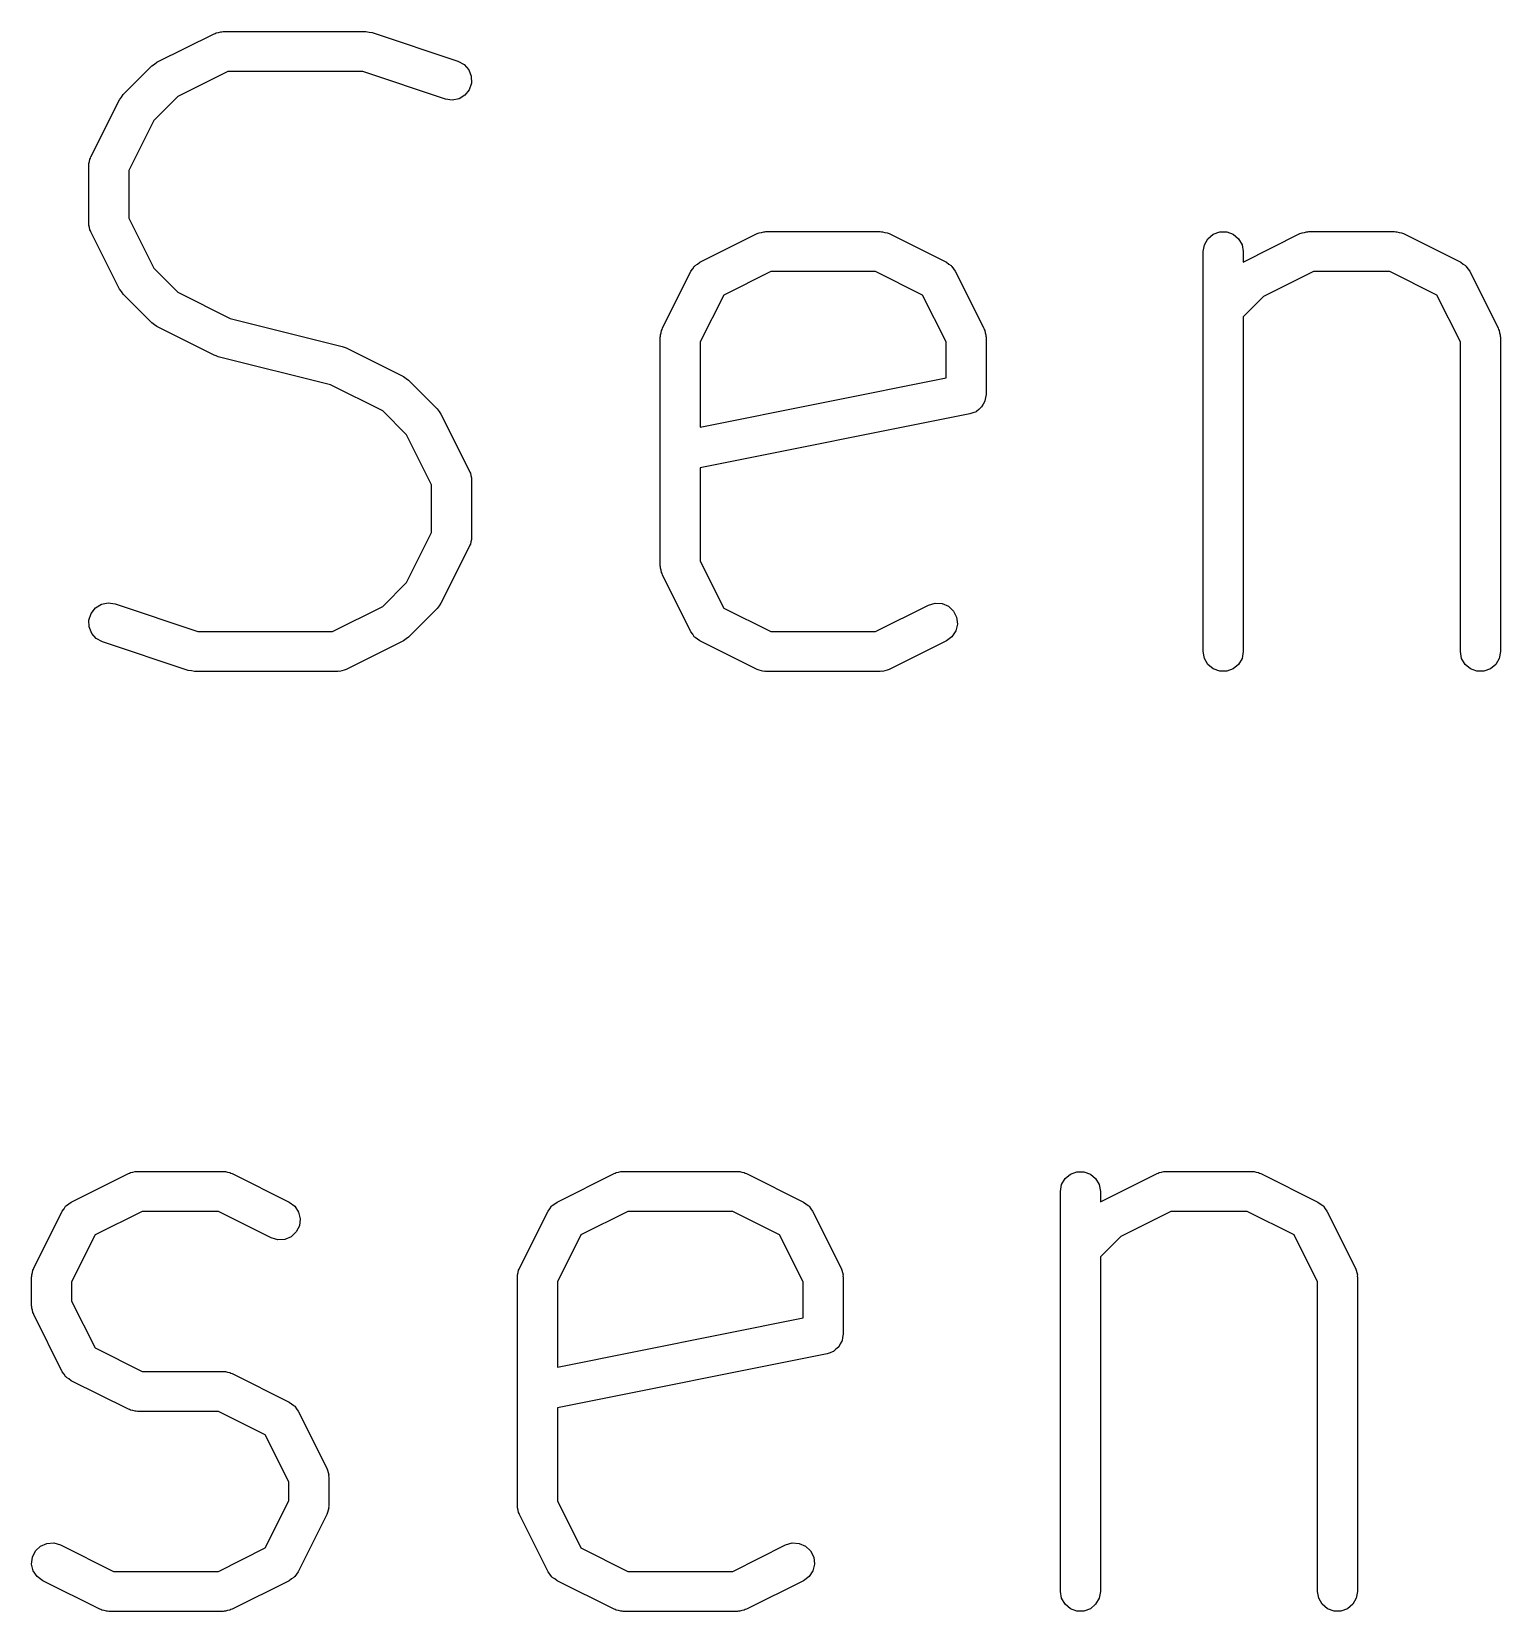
# Model space of a CAD drawing. Extents: x -0.1 to 56.4, y -14.9 to 17.1.
# Drawn here: x 29.671 to 33.343, y -14.329 to -10.379 of the extents above; entities that cross this region are included whole.
import ezdxf

# ---------------------------------------------------------------- set-up
doc = ezdxf.new("R2010")
doc.units = 0
doc.header["$MEASUREMENT"] = 0
doc.layers.add('BLACK', color=7, linetype='CONTINUOUS')

msp = doc.modelspace()

# ---------------------------------------------------------------- linework, layer by layer
at = {"layer": 'Black'}
for p, q in [((29.9848, -10.4553), (30.1276, -10.3838)), ((30.1276, -10.3838), (30.1304, -10.383)), ((30.1304, -10.383), (30.1329, -10.3816)), ((30.1329, -10.3816), (30.1387, -10.3806)), ((30.1387, -10.3806), (30.1443, -10.3789)), ((30.1443, -10.3789), (30.1472, -10.3791)), ((30.1472, -10.3791), (30.15, -10.3786)), ((30.15, -10.3786), (30.5071, -10.3786)), ((30.5071, -10.3786), (30.515, -10.38)), ((30.515, -10.38), (30.523, -10.3811)), ((30.523, -10.3811), (30.7372, -10.4526)), ((29.9004, -10.5361), (29.9718, -10.4646)), ((29.9718, -10.4646), (29.9783, -10.46)), ((29.9783, -10.46), (29.9848, -10.4553)), ((30.7372, -10.4526), (30.7525, -10.4608)), ((30.7525, -10.4608), (30.764, -10.4738)), ((30.1618, -10.4786), (30.0368, -10.5411)), ((30.499, -10.4786), (30.1618, -10.4786)), ((30.7056, -10.5474), (30.499, -10.4786)), ((30.764, -10.4738), (30.7704, -10.49)), ((30.7704, -10.49), (30.7709, -10.5073)), ((29.891, -10.5491), (29.8958, -10.5426)), ((29.8958, -10.5426), (29.9004, -10.5361)), ((30.0368, -10.5411), (29.9768, -10.601)), ((30.7546, -10.5374), (30.7398, -10.5465)), ((30.7654, -10.5238), (30.7546, -10.5374)), ((30.7709, -10.5073), (30.7654, -10.5238)), ((29.8196, -10.6919), (29.891, -10.5491)), ((30.7228, -10.55), (30.7056, -10.5474)), ((30.7398, -10.5465), (30.7228, -10.55)), ((29.9768, -10.601), (29.9143, -10.7261)), ((29.8146, -10.7086), (29.8163, -10.703)), ((29.8163, -10.703), (29.8173, -10.6972)), ((29.8173, -10.6972), (29.8187, -10.6947)), ((29.8187, -10.6947), (29.8196, -10.6919)), ((29.8143, -10.7143), (29.8148, -10.7114)), ((29.8143, -10.8571), (29.8143, -10.7143)), ((29.8148, -10.7114), (29.8146, -10.7086)), ((29.9143, -10.7261), (29.9143, -10.8453)), ((29.8148, -10.86), (29.8143, -10.8571)), ((29.8146, -10.8629), (29.8148, -10.86)), ((29.9143, -10.8453), (29.9768, -10.9704)), ((29.8163, -10.8685), (29.8146, -10.8629)), ((29.8173, -10.8742), (29.8163, -10.8685)), ((29.8187, -10.8767), (29.8173, -10.8742)), ((29.8196, -10.8795), (29.8187, -10.8767)), ((29.891, -11.0224), (29.8196, -10.8795)), ((31.3419, -10.9553), (31.4848, -10.8838)), ((31.4848, -10.8838), (31.4875, -10.883)), ((31.4875, -10.883), (31.49, -10.8816)), ((31.49, -10.8816), (31.4958, -10.8806)), ((31.4958, -10.8806), (31.5014, -10.8789)), ((31.5014, -10.8789), (31.5043, -10.8791)), ((31.5043, -10.8791), (31.5071, -10.8786)), ((31.5071, -10.8786), (31.7929, -10.8786)), ((31.7929, -10.8786), (31.7957, -10.8791)), ((31.7957, -10.8791), (31.7986, -10.8789)), ((31.7986, -10.8789), (31.8042, -10.8806)), ((31.8042, -10.8806), (31.81, -10.8816)), ((31.81, -10.8816), (31.8125, -10.883)), ((31.8125, -10.883), (31.8152, -10.8838)), ((31.8152, -10.8838), (31.9581, -10.9553)), ((32.603, -10.9115), (32.6117, -10.8964)), ((32.6117, -10.8964), (32.625, -10.8853)), ((32.625, -10.8853), (32.6413, -10.8793)), ((32.6413, -10.8793), (32.6587, -10.8793)), ((32.6587, -10.8793), (32.675, -10.8853)), ((32.675, -10.8853), (32.6883, -10.8964)), ((32.6883, -10.8964), (32.697, -10.9115)), ((32.7, -10.9548), (32.8419, -10.8838)), ((32.8419, -10.8838), (32.8447, -10.883)), ((32.8447, -10.883), (32.8472, -10.8816)), ((32.8472, -10.8816), (32.853, -10.8806)), ((32.853, -10.8806), (32.8586, -10.8789)), ((32.8586, -10.8789), (32.8614, -10.8791)), ((32.8614, -10.8791), (32.8643, -10.8786)), ((32.8643, -10.8786), (33.0786, -10.8786)), ((33.0786, -10.8786), (33.0814, -10.8791)), ((33.0814, -10.8791), (33.0843, -10.8789)), ((33.0843, -10.8789), (33.0899, -10.8806)), ((33.0899, -10.8806), (33.0957, -10.8816)), ((33.0957, -10.8816), (33.0982, -10.883)), ((33.0982, -10.883), (33.1009, -10.8838)), ((33.1009, -10.8838), (33.2438, -10.9553)), ((32.6, -10.9286), (32.603, -10.9115)), ((32.6, -11.9286), (32.6, -10.9286)), ((32.697, -10.9115), (32.7, -10.9286)), ((32.7, -10.9286), (32.7, -10.9548)), ((29.9768, -10.9704), (30.0368, -11.0303)), ((31.2481, -11.1205), (31.3196, -10.9776)), ((31.3196, -10.9776), (31.3239, -10.9717)), ((31.3239, -10.9717), (31.328, -10.9656)), ((31.328, -10.9656), (31.3291, -10.9648)), ((31.3291, -10.9648), (31.3299, -10.9637)), ((31.3299, -10.9637), (31.336, -10.9597)), ((31.336, -10.9597), (31.3419, -10.9553)), ((31.5189, -10.9786), (31.4016, -11.0373)), ((31.7811, -10.9786), (31.5189, -10.9786)), ((31.8984, -11.0373), (31.7811, -10.9786)), ((31.9581, -10.9553), (31.964, -10.9597)), ((31.964, -10.9597), (31.9701, -10.9637)), ((31.9701, -10.9637), (31.9709, -10.9648)), ((31.9709, -10.9648), (31.972, -10.9656)), ((31.972, -10.9656), (31.9761, -10.9717)), ((31.9761, -10.9717), (31.9804, -10.9776)), ((31.9804, -10.9776), (32.0519, -11.1205)), ((32.8761, -10.9786), (32.751, -11.0411)), ((33.0668, -10.9786), (32.8761, -10.9786)), ((33.1842, -11.0373), (33.0668, -10.9786)), ((33.2438, -10.9553), (33.2497, -10.9597)), ((33.2497, -10.9597), (33.2558, -10.9637)), ((33.2558, -10.9637), (33.2566, -10.9648)), ((33.2566, -10.9648), (33.2577, -10.9656)), ((33.2577, -10.9656), (33.2618, -10.9717)), ((33.2618, -10.9717), (33.2661, -10.9776)), ((33.2661, -10.9776), (33.3376, -11.1205)), ((29.8958, -11.0288), (29.891, -11.0224)), ((29.9004, -11.0354), (29.8958, -11.0288)), ((29.9718, -11.1068), (29.9004, -11.0354)), ((30.0368, -11.0303), (30.1675, -11.0957)), ((31.4016, -11.0373), (31.3429, -11.1547)), ((31.9571, -11.1547), (31.8984, -11.0373)), ((32.751, -11.0411), (32.7, -11.0921)), ((33.2429, -11.1547), (33.1842, -11.0373)), ((30.1675, -11.0957), (30.4478, -11.1658)), ((32.7, -11.0921), (32.7, -11.9286)), ((29.9784, -11.1114), (29.9718, -11.1068)), ((29.9848, -11.1161), (29.9784, -11.1114)), ((30.1276, -11.1876), (29.9848, -11.1161)), ((31.2432, -11.1371), (31.2449, -11.1315)), ((31.2434, -11.14), (31.2432, -11.1371)), ((31.2449, -11.1315), (31.2459, -11.1258)), ((31.2459, -11.1258), (31.2473, -11.1233)), ((31.2473, -11.1233), (31.2481, -11.1205)), ((32.0519, -11.1205), (32.0527, -11.1233)), ((32.0527, -11.1233), (32.0541, -11.1258)), ((32.0541, -11.1258), (32.0551, -11.1315)), ((32.0551, -11.1315), (32.0568, -11.1371)), ((32.0568, -11.1371), (32.0566, -11.14)), ((33.3376, -11.1205), (33.3384, -11.1233)), ((33.3384, -11.1233), (33.3398, -11.1258)), ((33.3398, -11.1258), (33.3409, -11.1315)), ((33.3409, -11.1315), (33.3425, -11.1371)), ((33.3425, -11.1371), (33.3424, -11.14)), ((30.4478, -11.1658), (30.4528, -11.168)), ((30.4528, -11.168), (30.4581, -11.1696)), ((30.4581, -11.1696), (30.6009, -11.241)), ((31.2429, -11.1429), (31.2434, -11.14)), ((31.2429, -11.7143), (31.2429, -11.1429)), ((31.3429, -11.1547), (31.3429, -11.3676)), ((31.9571, -11.2447), (31.9571, -11.1547)), ((32.0566, -11.14), (32.0571, -11.1429)), ((32.0571, -11.1429), (32.0571, -11.2857)), ((33.2429, -11.9286), (33.2429, -11.1547)), ((33.3424, -11.14), (33.3429, -11.1429)), ((33.3429, -11.1429), (33.3429, -11.9286)), ((30.1329, -11.1891), (30.1276, -11.1876)), ((30.1379, -11.1914), (30.1329, -11.1891)), ((30.4183, -11.2615), (30.1379, -11.1914)), ((30.6009, -11.241), (30.6074, -11.2458)), ((30.6074, -11.2458), (30.6139, -11.2504)), ((30.6139, -11.2504), (30.6854, -11.3218)), ((31.3429, -11.3676), (31.9571, -11.2447)), ((30.549, -11.3268), (30.4183, -11.2615)), ((32.0557, -11.2937), (32.0545, -11.3017)), ((32.0571, -11.2857), (32.0557, -11.2937)), ((30.6089, -11.3868), (30.549, -11.3268)), ((30.6854, -11.3218), (30.6899, -11.3283)), ((30.6899, -11.3283), (30.6947, -11.3348)), ((30.6947, -11.3348), (30.7662, -11.4776)), ((32.0169, -11.3347), (31.3429, -11.4696)), ((32.0245, -11.3318), (32.0169, -11.3347)), ((32.0321, -11.329), (32.0245, -11.3318)), ((32.0326, -11.3286), (32.0321, -11.329)), ((32.0331, -11.3284), (32.0326, -11.3286)), ((32.0392, -11.3231), (32.0331, -11.3284)), ((32.0454, -11.3179), (32.0392, -11.3231)), ((32.0457, -11.3174), (32.0454, -11.3179)), ((32.0462, -11.317), (32.0457, -11.3174)), ((32.0501, -11.3099), (32.0462, -11.317)), ((32.0541, -11.3028), (32.0501, -11.3099)), ((32.0542, -11.3022), (32.0541, -11.3028)), ((32.0545, -11.3017), (32.0542, -11.3022)), ((30.6714, -11.5118), (30.6089, -11.3868)), ((30.7662, -11.4776), (30.767, -11.4804)), ((30.767, -11.4804), (30.7684, -11.4829)), ((30.7684, -11.4829), (30.7694, -11.4887)), ((30.7694, -11.4887), (30.7711, -11.4943)), ((30.7711, -11.4943), (30.7709, -11.4972)), ((31.3429, -11.4696), (31.3429, -11.7025)), ((30.6714, -11.6311), (30.6714, -11.5118)), ((30.7709, -11.4972), (30.7714, -11.5)), ((30.7714, -11.5), (30.7714, -11.6429)), ((30.6089, -11.7561), (30.6714, -11.6311)), ((30.7711, -11.6486), (30.7694, -11.6542)), ((30.7714, -11.6429), (30.7709, -11.6457)), ((30.7709, -11.6457), (30.7711, -11.6486)), ((30.7662, -11.6652), (30.6947, -11.8081)), ((30.767, -11.6625), (30.7662, -11.6652)), ((30.7684, -11.66), (30.767, -11.6625)), ((30.7694, -11.6542), (30.7684, -11.66)), ((31.2434, -11.7171), (31.2429, -11.7143)), ((31.2432, -11.72), (31.2434, -11.7171)), ((31.2449, -11.7256), (31.2432, -11.72)), ((31.2459, -11.7314), (31.2449, -11.7256)), ((31.2473, -11.7339), (31.2459, -11.7314)), ((31.3429, -11.7025), (31.4016, -11.8199)), ((30.549, -11.816), (30.6089, -11.7561)), ((31.2481, -11.7366), (31.2473, -11.7339)), ((31.3196, -11.8795), (31.2481, -11.7366)), ((29.8459, -11.8106), (29.8629, -11.8072)), ((29.8629, -11.8072), (29.8801, -11.8097)), ((29.8801, -11.8097), (30.0867, -11.8786)), ((30.6947, -11.8081), (30.6899, -11.8145)), ((31.9134, -11.8124), (31.93, -11.8075)), ((31.93, -11.8075), (31.9473, -11.8085)), ((31.9473, -11.8085), (31.9633, -11.8154)), ((29.8148, -11.8498), (29.8203, -11.8333)), ((29.8153, -11.8672), (29.8148, -11.8498)), ((29.8203, -11.8333), (29.8311, -11.8197)), ((29.8311, -11.8197), (29.8459, -11.8106)), ((30.4239, -11.8786), (30.549, -11.816)), ((30.6854, -11.8211), (30.6139, -11.8925)), ((30.6899, -11.8145), (30.6854, -11.8211)), ((31.4016, -11.8199), (31.5189, -11.8786)), ((31.7811, -11.8786), (31.9134, -11.8124)), ((31.9633, -11.8154), (31.9759, -11.8274)), ((31.9759, -11.8274), (31.9836, -11.8429)), ((31.9836, -11.8429), (31.9856, -11.8601)), ((29.8217, -11.8833), (29.8153, -11.8672)), ((29.8332, -11.8963), (29.8217, -11.8833)), ((30.0867, -11.8786), (30.4239, -11.8786)), ((31.3239, -11.8854), (31.3196, -11.8795)), ((31.328, -11.8915), (31.3239, -11.8854)), ((31.5189, -11.8786), (31.7811, -11.8786)), ((31.9816, -11.877), (31.972, -11.8915)), ((31.9856, -11.8601), (31.9816, -11.877)), ((29.8485, -11.9046), (29.8332, -11.8963)), ((30.0628, -11.976), (29.8485, -11.9046)), ((30.6009, -11.9019), (30.4581, -11.9733)), ((30.6074, -11.8971), (30.6009, -11.9019)), ((30.6139, -11.8925), (30.6074, -11.8971)), ((31.3291, -11.8923), (31.328, -11.8915)), ((31.3299, -11.8935), (31.3291, -11.8923)), ((31.336, -11.8975), (31.3299, -11.8935)), ((31.3419, -11.9019), (31.336, -11.8975)), ((31.4848, -11.9733), (31.3419, -11.9019)), ((31.9581, -11.9019), (31.8152, -11.9733)), ((31.972, -11.8915), (31.9581, -11.9019)), ((32.603, -11.9457), (32.6, -11.9286)), ((32.7, -11.9286), (32.697, -11.9457)), ((33.2459, -11.9457), (33.2429, -11.9286)), ((33.3429, -11.9286), (33.3398, -11.9457)), ((32.6117, -11.9607), (32.603, -11.9457)), ((32.625, -11.9719), (32.6117, -11.9607)), ((32.6883, -11.9607), (32.675, -11.9719)), ((32.697, -11.9457), (32.6883, -11.9607)), ((33.2546, -11.9607), (33.2459, -11.9457)), ((33.2679, -11.9719), (33.2546, -11.9607)), ((33.3312, -11.9607), (33.3179, -11.9719)), ((33.3398, -11.9457), (33.3312, -11.9607)), ((30.0707, -11.9772), (30.0628, -11.976)), ((30.0786, -11.9786), (30.0707, -11.9772)), ((30.4357, -11.9786), (30.0786, -11.9786)), ((30.4386, -11.9781), (30.4357, -11.9786)), ((30.4414, -11.9782), (30.4386, -11.9781)), ((30.447, -11.9766), (30.4414, -11.9782)), ((30.4528, -11.9756), (30.447, -11.9766)), ((30.4553, -11.9741), (30.4528, -11.9756)), ((30.4581, -11.9733), (30.4553, -11.9741)), ((31.4875, -11.9741), (31.4848, -11.9733)), ((31.49, -11.9756), (31.4875, -11.9741)), ((31.4958, -11.9766), (31.49, -11.9756)), ((31.5014, -11.9782), (31.4958, -11.9766)), ((31.5043, -11.9781), (31.5014, -11.9782)), ((31.5071, -11.9786), (31.5043, -11.9781)), ((31.7929, -11.9786), (31.5071, -11.9786)), ((31.7957, -11.9781), (31.7929, -11.9786)), ((31.7986, -11.9782), (31.7957, -11.9781)), ((31.8042, -11.9766), (31.7986, -11.9782)), ((31.81, -11.9756), (31.8042, -11.9766)), ((31.8125, -11.9741), (31.81, -11.9756)), ((31.8152, -11.9733), (31.8125, -11.9741)), ((32.6413, -11.9778), (32.625, -11.9719)), ((32.6587, -11.9778), (32.6413, -11.9778)), ((32.675, -11.9719), (32.6587, -11.9778)), ((33.2842, -11.9778), (33.2679, -11.9719)), ((33.3015, -11.9778), (33.2842, -11.9778)), ((33.3179, -11.9719), (33.3015, -11.9778)), ((29.9161, -13.233), (29.9186, -13.2316)), ((29.9186, -13.2316), (29.9244, -13.2306)), ((29.9244, -13.2306), (29.93, -13.2289)), ((29.93, -13.2289), (29.9329, -13.2291)), ((29.9329, -13.2291), (29.9357, -13.2286)), ((29.9357, -13.2286), (30.15, -13.2286)), ((30.15, -13.2286), (30.1528, -13.2291)), ((30.1528, -13.2291), (30.1557, -13.2289)), ((30.1557, -13.2289), (30.1613, -13.2306)), ((30.1613, -13.2306), (30.1671, -13.2316)), ((30.1671, -13.2316), (30.1696, -13.233)), ((31.1304, -13.233), (31.1329, -13.2316)), ((31.1329, -13.2316), (31.1387, -13.2306)), ((31.1387, -13.2306), (31.1443, -13.2289)), ((31.1443, -13.2289), (31.1472, -13.2291)), ((31.1472, -13.2291), (31.15, -13.2286)), ((31.15, -13.2286), (31.4357, -13.2286)), ((31.4357, -13.2286), (31.4386, -13.2291)), ((31.4386, -13.2291), (31.4414, -13.2289)), ((31.4414, -13.2289), (31.447, -13.2306)), ((31.447, -13.2306), (31.4528, -13.2316)), ((31.4528, -13.2316), (31.4553, -13.233)), ((32.2679, -13.2353), (32.2842, -13.2293)), ((32.2842, -13.2293), (32.3015, -13.2293)), ((32.3015, -13.2293), (32.3179, -13.2353)), ((32.4875, -13.233), (32.49, -13.2316)), ((32.49, -13.2316), (32.4958, -13.2306)), ((32.4958, -13.2306), (32.5014, -13.2289)), ((32.5014, -13.2289), (32.5043, -13.2291)), ((32.5043, -13.2291), (32.5071, -13.2286)), ((32.5071, -13.2286), (32.7214, -13.2286)), ((32.7214, -13.2286), (32.7243, -13.2291)), ((32.7243, -13.2291), (32.7271, -13.2289)), ((32.7271, -13.2289), (32.7328, -13.2306)), ((32.7328, -13.2306), (32.7385, -13.2316)), ((32.7385, -13.2316), (32.741, -13.233)), ((29.7705, -13.3053), (29.9134, -13.2338)), ((29.9134, -13.2338), (29.9161, -13.233)), ((30.1696, -13.233), (30.1724, -13.2338)), ((30.1724, -13.2338), (30.3152, -13.3053)), ((30.9848, -13.3053), (31.1276, -13.2338)), ((31.1276, -13.2338), (31.1304, -13.233)), ((31.4553, -13.233), (31.4581, -13.2338)), ((31.4581, -13.2338), (31.6009, -13.3053)), ((32.2429, -13.2786), (32.2459, -13.2615)), ((32.2459, -13.2615), (32.2546, -13.2464)), ((32.2546, -13.2464), (32.2679, -13.2353)), ((32.3179, -13.2353), (32.3312, -13.2464)), ((32.3312, -13.2464), (32.3398, -13.2615)), ((32.3398, -13.2615), (32.3429, -13.2786)), ((32.3429, -13.3048), (32.4848, -13.2338)), ((32.4848, -13.2338), (32.4875, -13.233)), ((32.741, -13.233), (32.7438, -13.2338)), ((32.7438, -13.2338), (32.8866, -13.3053)), ((29.7585, -13.3137), (29.7646, -13.3097)), ((29.7646, -13.3097), (29.7705, -13.3053)), ((30.3152, -13.3053), (30.3292, -13.3156)), ((30.9728, -13.3137), (30.9789, -13.3097)), ((30.9789, -13.3097), (30.9848, -13.3053)), ((31.6009, -13.3053), (31.6068, -13.3097)), ((31.6068, -13.3097), (31.6129, -13.3137)), ((32.2429, -14.2786), (32.2429, -13.2786)), ((32.3429, -13.2786), (32.3429, -13.3048)), ((32.8866, -13.3053), (32.8925, -13.3097)), ((32.8925, -13.3097), (32.8987, -13.3137)), ((29.6767, -13.4705), (29.7481, -13.3276)), ((29.7481, -13.3276), (29.7525, -13.3217)), ((29.7525, -13.3217), (29.7565, -13.3156)), ((29.7565, -13.3156), (29.7577, -13.3148)), ((29.7577, -13.3148), (29.7585, -13.3137)), ((29.9475, -13.3286), (29.8301, -13.3873)), ((30.1382, -13.3286), (29.9475, -13.3286)), ((30.2705, -13.3947), (30.1382, -13.3286)), ((30.3292, -13.3156), (30.3387, -13.3301)), ((30.3387, -13.3301), (30.3428, -13.347)), ((30.3428, -13.347), (30.3408, -13.3643)), ((30.891, -13.4705), (30.9624, -13.3276)), ((30.9624, -13.3276), (30.9668, -13.3217)), ((30.9668, -13.3217), (30.9708, -13.3156)), ((30.9708, -13.3156), (30.9719, -13.3148)), ((30.9719, -13.3148), (30.9728, -13.3137)), ((31.1618, -13.3286), (31.0444, -13.3873)), ((31.4239, -13.3286), (31.1618, -13.3286)), ((31.5413, -13.3873), (31.4239, -13.3286)), ((31.6129, -13.3137), (31.6138, -13.3148)), ((31.6138, -13.3148), (31.6149, -13.3156)), ((31.6149, -13.3156), (31.6189, -13.3217)), ((31.6189, -13.3217), (31.6233, -13.3276)), ((31.6233, -13.3276), (31.6947, -13.4705)), ((32.5189, -13.3286), (32.3939, -13.3911)), ((32.7096, -13.3286), (32.5189, -13.3286)), ((32.827, -13.3873), (32.7096, -13.3286)), ((32.8987, -13.3137), (32.8995, -13.3148)), ((32.8995, -13.3148), (32.9006, -13.3156)), ((32.9006, -13.3156), (32.9046, -13.3217)), ((32.9046, -13.3217), (32.909, -13.3276)), ((32.909, -13.3276), (32.9804, -13.4705)), ((29.8301, -13.3873), (29.7714, -13.5047)), ((30.333, -13.3798), (30.3204, -13.3917)), ((30.3408, -13.3643), (30.333, -13.3798)), ((31.0444, -13.3873), (30.9857, -13.5047)), ((31.6, -13.5047), (31.5413, -13.3873)), ((32.8857, -13.5047), (32.827, -13.3873)), ((30.2871, -13.3997), (30.2705, -13.3947)), ((30.3045, -13.3986), (30.2871, -13.3997)), ((30.3204, -13.3917), (30.3045, -13.3986)), ((32.3939, -13.3911), (32.3429, -13.4421)), ((32.3429, -13.4421), (32.3429, -14.2786)), ((29.6714, -13.4929), (29.6719, -13.49)), ((29.6714, -13.5643), (29.6714, -13.4929)), ((29.6718, -13.4871), (29.6734, -13.4815)), ((29.6719, -13.49), (29.6718, -13.4871)), ((29.6734, -13.4815), (29.6744, -13.4758)), ((29.6744, -13.4758), (29.6759, -13.4733)), ((29.6759, -13.4733), (29.6767, -13.4705)), ((29.7714, -13.5047), (29.7714, -13.5525)), ((30.8857, -13.4929), (30.8862, -13.49)), ((30.8857, -14.0643), (30.8857, -13.4929)), ((30.886, -13.4871), (30.8877, -13.4815)), ((30.8862, -13.49), (30.886, -13.4871)), ((30.8877, -13.4815), (30.8887, -13.4758)), ((30.8887, -13.4758), (30.8902, -13.4733)), ((30.8902, -13.4733), (30.891, -13.4705)), ((30.9857, -13.5047), (30.9857, -13.7176)), ((31.6, -13.5947), (31.6, -13.5047)), ((31.6947, -13.4705), (31.6955, -13.4733)), ((31.6955, -13.4733), (31.697, -13.4758)), ((31.697, -13.4758), (31.698, -13.4815)), ((31.698, -13.4815), (31.6997, -13.4871)), ((31.6997, -13.4871), (31.6995, -13.49)), ((31.6995, -13.49), (31.7, -13.4929)), ((31.7, -13.4929), (31.7, -13.6357)), ((32.8857, -14.2786), (32.8857, -13.5047)), ((32.9804, -13.4705), (32.9813, -13.4733)), ((32.9813, -13.4733), (32.9827, -13.4758)), ((32.9827, -13.4758), (32.9837, -13.4815)), ((32.9837, -13.4815), (32.9854, -13.4871)), ((32.9854, -13.4871), (32.9852, -13.49)), ((32.9852, -13.49), (32.9857, -13.4929)), ((32.9857, -13.4929), (32.9857, -14.2786)), ((29.6719, -13.5671), (29.6714, -13.5643)), ((29.6718, -13.57), (29.6719, -13.5671)), ((29.6734, -13.5756), (29.6718, -13.57)), ((29.6744, -13.5814), (29.6734, -13.5756)), ((29.6759, -13.5839), (29.6744, -13.5814)), ((29.6767, -13.5866), (29.6759, -13.5839)), ((29.7481, -13.7295), (29.6767, -13.5866)), ((29.7714, -13.5525), (29.8301, -13.6699)), ((30.9857, -13.7176), (31.6, -13.5947)), ((31.6929, -13.6599), (31.689, -13.667)), ((31.697, -13.6528), (31.6929, -13.6599)), ((31.6971, -13.6522), (31.697, -13.6528)), ((31.6974, -13.6517), (31.6971, -13.6522)), ((31.6986, -13.6437), (31.6974, -13.6517)), ((31.7, -13.6357), (31.6986, -13.6437)), ((29.8301, -13.6699), (29.9475, -13.7286)), ((31.6598, -13.6847), (30.9857, -13.8196)), ((31.6674, -13.6818), (31.6598, -13.6847)), ((31.675, -13.679), (31.6674, -13.6818)), ((31.6754, -13.6786), (31.675, -13.679)), ((31.676, -13.6784), (31.6754, -13.6786)), ((31.6821, -13.6731), (31.676, -13.6784)), ((31.6883, -13.6679), (31.6821, -13.6731)), ((31.6886, -13.6674), (31.6883, -13.6679)), ((31.689, -13.667), (31.6886, -13.6674)), ((29.7525, -13.7354), (29.7481, -13.7295)), ((29.7565, -13.7415), (29.7525, -13.7354)), ((29.7577, -13.7423), (29.7565, -13.7415)), ((29.7585, -13.7435), (29.7577, -13.7423)), ((29.7646, -13.7475), (29.7585, -13.7435)), ((29.9475, -13.7286), (30.15, -13.7286)), ((30.15, -13.7286), (30.1528, -13.7291)), ((30.1528, -13.7291), (30.1557, -13.7289)), ((30.1557, -13.7289), (30.1613, -13.7306)), ((30.1613, -13.7306), (30.1671, -13.7316)), ((30.1671, -13.7316), (30.1696, -13.733)), ((30.1696, -13.733), (30.1724, -13.7338)), ((30.1724, -13.7338), (30.3152, -13.8053)), ((29.7705, -13.7519), (29.7646, -13.7475)), ((29.9134, -13.8233), (29.7705, -13.7519)), ((29.9161, -13.8241), (29.9134, -13.8233)), ((29.9186, -13.8256), (29.9161, -13.8241)), ((30.3152, -13.8053), (30.3211, -13.8097)), ((30.3211, -13.8097), (30.3272, -13.8137)), ((30.3272, -13.8137), (30.3281, -13.8148)), ((30.3281, -13.8148), (30.3292, -13.8156)), ((30.3292, -13.8156), (30.3332, -13.8217)), ((30.3332, -13.8217), (30.3376, -13.8276)), ((30.9857, -13.8196), (30.9857, -14.0525)), ((29.9244, -13.8266), (29.9186, -13.8256)), ((29.93, -13.8282), (29.9244, -13.8266)), ((29.9329, -13.8281), (29.93, -13.8282)), ((29.9357, -13.8286), (29.9329, -13.8281)), ((30.1382, -13.8286), (29.9357, -13.8286)), ((30.2556, -13.8873), (30.1382, -13.8286)), ((30.3376, -13.8276), (30.409, -13.9705)), ((30.3143, -14.0047), (30.2556, -13.8873)), ((30.409, -13.9705), (30.4098, -13.9733)), ((30.4098, -13.9733), (30.4113, -13.9758)), ((30.4113, -13.9758), (30.4123, -13.9815)), ((30.4123, -13.9815), (30.414, -13.9871)), ((30.3143, -14.0525), (30.3143, -14.0047)), ((30.414, -13.9871), (30.4138, -13.99)), ((30.4138, -13.99), (30.4143, -13.9929)), ((30.4143, -13.9929), (30.4143, -14.0643)), ((30.2556, -14.1699), (30.3143, -14.0525)), ((30.9857, -14.0525), (31.0444, -14.1699)), ((30.409, -14.0866), (30.3376, -14.2295)), ((30.4098, -14.0839), (30.409, -14.0866)), ((30.4113, -14.0814), (30.4098, -14.0839)), ((30.4123, -14.0756), (30.4113, -14.0814)), ((30.414, -14.07), (30.4123, -14.0756)), ((30.4143, -14.0643), (30.4138, -14.0671)), ((30.4138, -14.0671), (30.414, -14.07)), ((30.8862, -14.0671), (30.8857, -14.0643)), ((30.886, -14.07), (30.8862, -14.0671)), ((30.8877, -14.0756), (30.886, -14.07)), ((30.8887, -14.0814), (30.8877, -14.0756)), ((30.8902, -14.0839), (30.8887, -14.0814)), ((30.891, -14.0866), (30.8902, -14.0839)), ((30.9624, -14.2295), (30.891, -14.0866)), ((29.6735, -14.1929), (29.6813, -14.1774)), ((29.6813, -14.1774), (29.6939, -14.1654)), ((29.6939, -14.1654), (29.7098, -14.1585)), ((29.7098, -14.1585), (29.7271, -14.1575)), ((29.7271, -14.1575), (29.7438, -14.1624)), ((29.7438, -14.1624), (29.8761, -14.2286)), ((30.1382, -14.2286), (30.2556, -14.1699)), ((31.0444, -14.1699), (31.1618, -14.2286)), ((31.4239, -14.2286), (31.5562, -14.1624)), ((31.5562, -14.1624), (31.5729, -14.1575)), ((31.5729, -14.1575), (31.5902, -14.1585)), ((31.5902, -14.1585), (31.6061, -14.1654)), ((31.6061, -14.1654), (31.6187, -14.1774)), ((31.6187, -14.1774), (31.6265, -14.1929)), ((29.6715, -14.2101), (29.6735, -14.1929)), ((29.6756, -14.227), (29.6715, -14.2101)), ((31.6285, -14.2101), (31.6244, -14.227)), ((31.6265, -14.1929), (31.6285, -14.2101)), ((29.6851, -14.2415), (29.6756, -14.227)), ((29.6991, -14.2519), (29.6851, -14.2415)), ((29.8419, -14.3233), (29.6991, -14.2519)), ((29.8761, -14.2286), (30.1382, -14.2286)), ((30.3152, -14.2519), (30.1724, -14.3233)), ((30.3211, -14.2475), (30.3152, -14.2519)), ((30.3272, -14.2435), (30.3211, -14.2475)), ((30.3281, -14.2423), (30.3272, -14.2435)), ((30.3292, -14.2415), (30.3281, -14.2423)), ((30.3332, -14.2354), (30.3292, -14.2415)), ((30.3376, -14.2295), (30.3332, -14.2354)), ((30.9668, -14.2354), (30.9624, -14.2295)), ((30.9708, -14.2415), (30.9668, -14.2354)), ((30.9719, -14.2423), (30.9708, -14.2415)), ((30.9728, -14.2435), (30.9719, -14.2423)), ((30.9789, -14.2475), (30.9728, -14.2435)), ((30.9848, -14.2519), (30.9789, -14.2475)), ((31.1276, -14.3233), (30.9848, -14.2519)), ((31.1618, -14.2286), (31.4239, -14.2286)), ((31.6009, -14.2519), (31.4581, -14.3233)), ((31.6149, -14.2415), (31.6009, -14.2519)), ((31.6244, -14.227), (31.6149, -14.2415)), ((32.2459, -14.2957), (32.2429, -14.2786)), ((32.2546, -14.3107), (32.2459, -14.2957)), ((32.3398, -14.2957), (32.3312, -14.3107)), ((32.3429, -14.2786), (32.3398, -14.2957)), ((32.8887, -14.2957), (32.8857, -14.2786)), ((32.8974, -14.3107), (32.8887, -14.2957)), ((32.9827, -14.2957), (32.974, -14.3107)), ((32.9857, -14.2786), (32.9827, -14.2957)), ((29.8447, -14.3241), (29.8419, -14.3233)), ((29.8472, -14.3256), (29.8447, -14.3241)), ((29.853, -14.3266), (29.8472, -14.3256)), ((29.8586, -14.3282), (29.853, -14.3266)), ((29.8614, -14.3281), (29.8586, -14.3282)), ((29.8643, -14.3286), (29.8614, -14.3281)), ((30.15, -14.3286), (29.8643, -14.3286)), ((30.1528, -14.3281), (30.15, -14.3286)), ((30.1557, -14.3282), (30.1528, -14.3281)), ((30.1613, -14.3266), (30.1557, -14.3282)), ((30.1671, -14.3256), (30.1613, -14.3266)), ((30.1696, -14.3241), (30.1671, -14.3256)), ((30.1724, -14.3233), (30.1696, -14.3241)), ((31.1304, -14.3241), (31.1276, -14.3233)), ((31.1329, -14.3256), (31.1304, -14.3241)), ((31.1387, -14.3266), (31.1329, -14.3256)), ((31.1443, -14.3282), (31.1387, -14.3266)), ((31.1472, -14.3281), (31.1443, -14.3282)), ((31.15, -14.3286), (31.1472, -14.3281)), ((31.4357, -14.3286), (31.15, -14.3286)), ((31.4386, -14.3281), (31.4357, -14.3286)), ((31.4414, -14.3282), (31.4386, -14.3281)), ((31.447, -14.3266), (31.4414, -14.3282)), ((31.4528, -14.3256), (31.447, -14.3266)), ((31.4553, -14.3241), (31.4528, -14.3256)), ((31.4581, -14.3233), (31.4553, -14.3241)), ((32.2679, -14.3219), (32.2546, -14.3107)), ((32.2842, -14.3278), (32.2679, -14.3219)), ((32.3015, -14.3278), (32.2842, -14.3278)), ((32.3179, -14.3219), (32.3015, -14.3278)), ((32.3312, -14.3107), (32.3179, -14.3219)), ((32.9107, -14.3219), (32.8974, -14.3107)), ((32.927, -14.3278), (32.9107, -14.3219)), ((32.9444, -14.3278), (32.927, -14.3278)), ((32.9607, -14.3219), (32.9444, -14.3278)), ((32.974, -14.3107), (32.9607, -14.3219))]:
    msp.add_line(p, q, dxfattribs=at)

doc.saveas('drawing.dxf')
